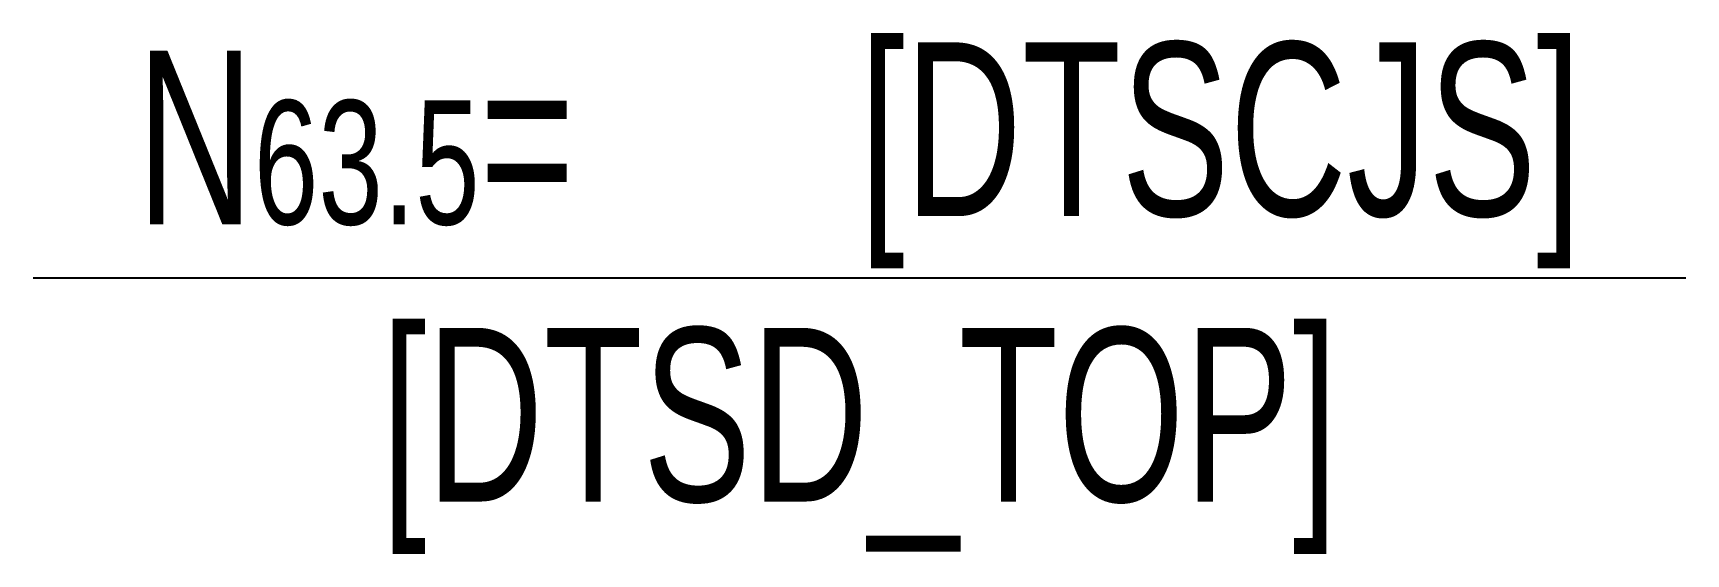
# Model space of a CAD drawing. Extents: x -10 to 10, y -3.3 to 3.
import ezdxf
from ezdxf.enums import TextEntityAlignment as Align

# ---------------------------------------------------------------- set-up
doc = ezdxf.new("R2010")
doc.units = 0
doc.layers.get('0').update_dxf_attribs({"linetype": 'CONTINUOUS'})
doc.styles.add('LZ_FONTS_FS', font='hxm.ttf', dxfattribs={"width": 0.7})

msp = doc.modelspace()

# ---------------------------------------------------------------- linework, layer by layer
msp.add_line((-10, 0), (10, 0))

# ---------------------------------------------------------------- texts
at = {"style": 'LZ_FONTS_FS', "width": 0.7}
msp.add_text('[DTSCJS]', height=2.1, dxfattribs=at).set_placement((0, 0.749))
msp.add_text('[DTSD_TOP]', height=2.1, dxfattribs=at).set_placement((0, -2.703), align=Align.CENTER)
at = {"insert": (-8.748, 2.747), "char_height": 2.1, "width": 9.01524, "attachment_point": 1, "style": 'LZ_FONTS_FS'}
msp.add_mtext('N\\H1.5;63.5\\H2.1;=', dxfattribs=at)

doc.saveas('drawing.dxf')
